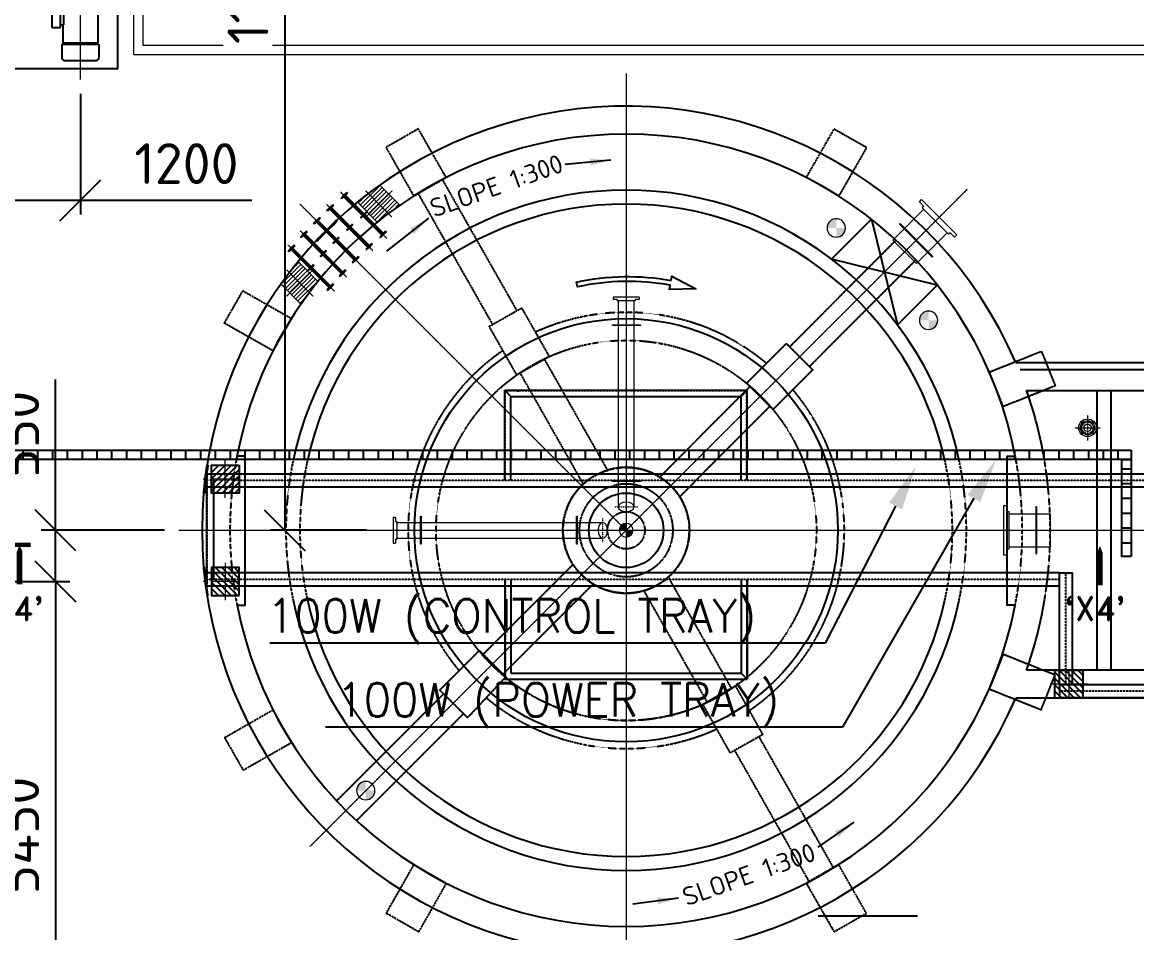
# Model space of a CAD drawing. Header units: inches. Extents: x 8618018 to 8935006, y 2431589 to 2567223.
# Drawn here: x 8653508 to 8665463, y 2473023 to 2482790 of the extents above; entities that cross this region are included whole.
import ezdxf
from ezdxf import colors
from ezdxf.entities.mleader import LeaderData, LeaderLine
from ezdxf.enums import TextEntityAlignment as Align
from ezdxf.math import Vec2, Vec3

# ---------------------------------------------------------------- set-up
doc = ezdxf.new("R2010")
doc.units = ezdxf.units.IN
doc.header["$MEASUREMENT"] = 0
for name, pattern in [('CENTER', [2, 1.25, -0.25, 0.25, -0.25]), ('CHAIN', [0.3543, 0.2362, -0.0295, 0.0591, -0.0295]), ('HIDDEN', [0.375, 0.25, -0.125])]:
    doc.linetypes.add(name, pattern=pattern)
doc.layers.get('Defpoints').update_dxf_attribs({"color": 252})
for name, color, linetype in [('a Text far', 252, 'Continuous'), ('CCT', 4, 'Continuous'), ('Civil', 252, 'Continuous'), ('EQ', 252, 'Continuous'), ('Handrail', 252, 'FENCELINE1'), ('HIDDEN', 252, 'HIDDEN'), ('Insert Plate', 3, 'Continuous'), ('Railing', 252, 'Continuous'), ('SS', 252, 'Continuous'), ('TEXT', 252, 'Continuous')]:
    doc.layers.add(name, color=color, linetype=linetype)
for name, color, linetype, lineweight in [('CL', 252, 'CENTER', 5), ('DIM', 252, 'Continuous', 13), ('IP', 252, 'Continuous', 0), ('PCT', 2, 'Continuous', 15), ('PUDDLE', 252, 'Continuous', 5), ('TRENCH', 252, 'Continuous', 13)]:
    doc.layers.add(name, color=color, linetype=linetype, lineweight=lineweight)
doc.styles.add('ISOCPEUR', font='isocpeur.ttf')
doc.styles.add('r-30', font='romans.shx')
doc.styles.get("Standard").update_dxf_attribs({"font": 'arial.ttf'})
doc.styles.add('TIT', font='romand.shx')
doc.linetypes.add('FENCELINE1', pattern='A,6.35,-2.54,[133,ltypeshp.shx,S=2.54,R=0,X=-2.54,Y=0],-2.54,25.4', length=36.83)
doc.dimstyles.new('DIM', dxfattribs={"dimscale": 175, "dimtxt": 2.5, "dimasz": 2.5, "dimexe": 0.875, "dimexo": 0.875, "dimgap": 1, "dimtad": 1, "dimdec": 0, "dimzin": 9, "dimdsep": 46, "dimtxsty": 'ISOCPEUR', "dimblk": 'OBLIQUE', "dimcen": 0.09, "dimclrd": 256, "dimclre": 256, "dimclrt": 252, "dimadec": 0, "dimazin": 0, "dimtfac": 1, "dimtdec": 0, "dimtmove": 0, "dimatfit": 3, "dimfxl": 1, "dimtfill": 1, "dimtolj": 1, "dimtzin": 0, "dimarcsym": 0})
doc.dimstyles.new('DIM_90', dxfattribs={"dimscale": 90, "dimtxt": 2.5, "dimasz": 2.5, "dimexe": 0.875, "dimexo": 0.875, "dimgap": 1, "dimtad": 1, "dimdec": 0, "dimzin": 9, "dimdsep": 46, "dimtxsty": 'ISOCPEUR', "dimcen": 0.09, "dimclrd": 256, "dimclre": 256, "dimclrt": 4, "dimadec": 0, "dimazin": 0, "dimtfac": 1, "dimtdec": 0, "dimtmove": 0, "dimatfit": 3, "dimfxl": 1, "dimtfill": 1, "dimtolj": 1, "dimtzin": 0, "dimarcsym": 0})
pattern_1 = [(270, (8202667.7, 1987760.25), (158.75, -1e-13), [])]
pattern_2 = [(180, (8174965.53, 2927897.87), (-1e-13, -158.75), [])]
pattern_3 = [(45, (-9287387.423, -2598058.364), (-11.225320151, 11.225320151), [])]

# ---------------------------------------------------------------- blocks, each defined once
blk = doc.blocks.new('A$C1D417EB0')
h = blk.add_hatch(color=256)
h.paths.add_polyline_path([(-187.5, 0, 0.4142136), (0, -187.5), (0, 0)])
h.paths.add_polyline_path([(0, 187.5), (0, 0), (187.5, 0, 0.4142136)])
blk.add_circle((0, 0), 187.5)
blk = doc.blocks.new('14SO')
for p, q in [((-7.875, 1.38), (-10.5, 1.38)), ((-10.5, 1.38), (-10.5, 0)), ((-10.5, 0), (10.5, 0)), ((-7.875, 1.38), (-7.875, 2.25)), ((-7.875, 2.25), (7.875, 2.25)), ((7.875, 1.38), (7.875, 2.25)), ((10.5, 1.38), (7.875, 1.38)), ((10.5, 0), (10.5, 1.38))]:
    blk.add_line(p, q)
blk = doc.blocks.new('6so')
for p, q in [((-1, 5.5), (-1, 3.78)), ((0, 5.5), (-1, 5.5)), ((0, 5.5), (0, -5.5)), ((-1, 3.78), (-1.56, 3.78)), ((-1.56, 3.78), (-1.56, -3.78)), ((-1, -3.78), (-1.56, -3.78)), ((-1, -3.78), (-1, -5.5)), ((0, -5.5), (-1, -5.5))]:
    blk.add_line(p, q)
blk = doc.blocks.new('ip-02')
at = {"layer": 'Insert Plate'}
h = blk.add_hatch(dxfattribs=at)
h.set_pattern_fill('ANSI31', color=252, scale=15, style=0)
h.set_pattern_definition([(45, (269194.2, 35357.727), (-33.6759605, 33.6759605), [])])
h.paths.add_polyline_path([(150, 150), (-150, 150), (-150, -150), (150, -150)])
at = {"layer": 'CL', "color": 252, "ltscale": 15}
for p, q in [((0, -150), (0, 150)), ((200, 0), (-200, 0))]:
    blk.add_line(p, q, dxfattribs=at)
at = {"layer": 'Insert Plate', "color": 252}
blk.add_lwpolyline([(-150, -150), (150, -150), (150, 150), (-150, 150)], close=True, dxfattribs=at)
blk = doc.blocks.new('3SOrf_PLAN')
at = {"color": 6, "linetype": 'CENTER', "ltscale": 0.5}
for p, q in [((-2.47, 2.47), (-1.77, 1.77)), ((2.47, 2.47), (1.77, 1.77)), ((-2.47, -2.47), (-1.77, -1.77)), ((2.47, -2.47), (1.77, -1.77))]:
    blk.add_line(p, q, dxfattribs=at)
for centre, radius in [((0, 0), 3.75), ((0, 0), 2.5), ((-2.12, 2.12), 0.375), ((2.12, 2.12), 0.375), ((-2.12, -2.12), 0.375), ((2.12, -2.12), 0.375)]:
    blk.add_circle(centre, radius)
at = {"color": 6, "linetype": 'CENTER'}
blk.add_circle((0, 0), 3, dxfattribs=at)
blk = doc.blocks.new('HALFSORF')
for p, q in [((-0.63, -0.6), (-0.63, 0.6)), ((-0.63, 0.6), (-0.44, 0.6)), ((-0.44, -1.75), (-0.44, 1.75)), ((-0.44, 1.75), (-0.06, 1.75)), ((-0.06, -1.75), (-0.06, 1.75)), ((0, 0.69), (-0.06, 0.69)), ((0, -0.69), (0, 0.69)), ((-0.63, -0.6), (-0.44, -0.6)), ((-0.44, -1.75), (-0.06, -1.75)), ((0, -0.69), (-0.06, -0.69))]:
    blk.add_line(p, q)
blk = doc.blocks.new('A$C9e34a9d1')
at = {"layer": 'Civil', "linetype": 'HIDDEN', "ltscale": 1.6}
for p, q in [((-1971, 3760), (-1173, 2356)), ((-2231, 3611), (-1434, 2208)), ((1751, 1966), (2893, 3110)), ((1964, 1754), (3105, 2898)), ((-877, 1834), (-198, 640)), ((-1138, 1686), (-458, 490)), ((356, 567), (1327, 1541)), ((570, 356), (1540, 1329)), ((-570, -368), (-1535, -1333)), ((-357, -579), (-1323, -1545)), ((453, -506), (1127, -1693)), ((192, -653), (866, -1840)), ((-1960, -1757), (-3106, -2904)), ((-1747, -1969), (-2894, -3116)), ((1424, -2215), (2223, -3622)), ((1163, -2362), (1963, -3771))]:
    blk.add_line(p, q, dxfattribs=at)
for points in [[(-2576, 4108), (-2279, 3587), (-1931, 3785), (-2229, 4307)], [(2580, 4108), (2282, 3587), (1934, 3785), (2232, 4306)], [(-4112, 2569), (-3590, 2272), (-3788, 1925), (-4310, 2222)], [(-1121, 2385), (-825, 1863), (-1173, 1666), (-1469, 2188)], [(2000, 1721), (1576, 1296), (1293, 1579), (1717, 2004)], [(4603, 1549), (4046, 1327), (3897, 1698), (4455, 1921)], [(-2000, -1714), (-1575, -1289), (-1292, -1572), (-1701, -2011)], [(4601, -1553), (4044, -1331), (3895, -1702), (4453, -1925)], [(1117, -2388), (822, -1865), (1171, -1669), (1465, -2192)], [(-4109, -2573), (-3588, -2276), (-3786, -1928), (-4307, -2226)], [(-2573, -4109), (-2276, -3588), (-1929, -3786), (-2226, -4308)], [(2577, -4109), (2280, -3587), (1932, -3786), (2230, -4307)]]:
    blk.add_lwpolyline(points, close=True, dxfattribs=at)
for centre, radius in [((1, -2), 2040), ((0, 0), 675)]:
    blk.add_circle(centre, radius, dxfattribs=at)
for radius, start, end in [(2340, 50.0304, 114.6237), (2340, 124.4298, 219.9805), (2340, 304.3204, 40.2243), (2038, 230.5395, 293.7036), (2340, 230.0533, 294.5142)]:
    blk.add_arc((1, -2), radius, start, end, dxfattribs=at)
blk = doc.blocks.new('A$C05d61ba1')
at = {"layer": 'Insert Plate'}
h = blk.add_hatch(dxfattribs=at)
h.set_pattern_fill('ANSI31', color=256, scale=5)
h.set_pattern_definition(pattern_3)
edge = h.paths.add_edge_path()
edge.add_line((-4496, 700), (-4486, 698))
edge.add_arc((0, 0), 4540, 171.1501, 174.9565)
edge.add_line((-4522, 399), (-4532, 400))
edge.add_arc((0, 0), 4550, 171.1501, 174.9565, ccw=False)
h = blk.add_hatch(dxfattribs=at)
h.set_pattern_fill('ANSI31', color=256, scale=5)
h.set_pattern_definition(pattern_3)
edge = h.paths.add_edge_path()
edge.add_line((-4496, -700), (-4486, -698))
edge.add_arc((0, 0), 4540, 185.0435, 188.8499, ccw=False)
edge.add_line((-4522, -399), (-4532, -400))
edge.add_arc((0, 0), 4550, 185.0435, 188.8499)
at = {"layer": 'CL', "ltscale": 15}
for p, q in [((-4488, 550), (-4537, 550)), ((-4488, -550), (-4537, -550))]:
    blk.add_line(p, q, dxfattribs=at)
at = {"layer": 'Insert Plate'}
for points in [[(-4496, 700), (-4486, 698, 0.01661), (-4522, 399), (-4532, 400, -0.01661)], [(-4496, -700), (-4486, -698, -0.01661), (-4522, -399), (-4532, -400, 0.01661)]]:
    blk.add_lwpolyline(points, format="xyb", close=True, dxfattribs=at)
blk = doc.blocks.new('A$Cbc37a41d')
at = {"layer": 'IP', "ltscale": 15}
h = blk.add_hatch(dxfattribs=at)
h.set_pattern_fill('ANSI31', color=256, scale=10, angle=45)
h.set_pattern_definition([(90, (0, 0), (-31.75, 0), [])])
edge = h.paths.add_edge_path()
edge.add_arc((-4350, 600), 4250, 349.8358, 353.922, ccw=False)
edge.add_line((-167, -150), (138, -150))
edge.add_arc((-4350, 600), 4550, 350.5123, 354.3241)
edge.add_line((178, 150), (-124, 150))
at = {"layer": 'CL', "ltscale": 0.2}
for p, q in [((0, -200), (0, 200)), ((-200, 0), (200, 0))]:
    blk.add_line(p, q, dxfattribs=at)
at = {"layer": 'IP', "ltscale": 15}
blk.add_lwpolyline([(-124, 150, -0.017831), (-167, -150), (138, -150, 0.016633), (178, 150)], format="xyb", close=True, dxfattribs=at)
blk = doc.blocks.new('A$Ce701e922')
for p, q in [((-1302, 1502), (1298, 1502)), ((-1302, 536), (-1302, 1502)), ((-1302, 1502), (-1237, 1437)), ((-1237, 1437), (1233, 1437)), ((-1237, 536), (-1237, 1437)), ((1233, 1437), (1298, 1502)), ((1233, 536), (1233, 1437)), ((1298, 536), (1298, 1502)), ((-4426, 532), (-4426, -528)), ((-1302, -531), (-1302, -1598)), ((-1237, -531), (-1237, -1533)), ((1233, -531), (1233, -1533)), ((1298, -531), (1298, -1598)), ((-1237, -1533), (1233, -1533)), ((1233, -1533), (1298, -1598)), ((-1302, -1598), (1298, -1598))]:
    blk.add_line(p, q)
at = {"linetype": 'HIDDEN', "lineweight": 9, "ltscale": 0.5}
for p, q in [((-1296, 1496), (1292, 1496)), ((-1296, 536), (-1296, 1496)), ((1292, 536), (1292, 1496)), ((-4496, 599), (-4496, -594)), ((6649, 536), (-4501, 536)), ((6649, 529), (-4186, 529)), ((4715, -1658), (4715, -458)), ((4722, -1658), (4722, -458)), ((4649, -524), (-4501, -524)), ((4649, -531), (-4501, -531)), ((-1296, -531), (-1296, -1592)), ((-1296, -1592), (1292, -1592)), ((7709, -1724), (4649, -1724)), ((7709, -1731), (4649, -1731))]:
    blk.add_line(p, q, dxfattribs=at)
at = {"linetype": 'ByBlock', "ltscale": 2}
for p, q in [((-1174, 1492), (-1120, 1507)), ((6649, 602), (-4502, 602)), ((-4501, 602), (-4501, -598)), ((-4501, 602), (-4501, -598)), ((6649, 462), (-4501, 462)), ((4649, -458), (-4501, -458)), ((4649, -1658), (4649, -458)), ((4649, -458), (4789, -458)), ((4789, -1658), (4789, -458)), ((4649, -598), (-4502, -598)), ((7709, -1658), (4649, -1658)), ((4649, -1658), (4649, -1798)), ((7709, -1798), (4649, -1798))]:
    blk.add_line(p, q, dxfattribs=at)
at = {"linetype": 'HIDDEN', "lineweight": 9, "ltscale": 6}
blk.add_line((1292, -531), (1292, -1592), dxfattribs=at)
blk = doc.blocks.new('2')
for p, q in [((983253.5, 2753841.4), (983293.5, 2753841.4)), ((983253.5, 2753841.4), (983253.5, 2753801.4)), ((983493.5, 2753887.4), (983293.5, 2753887.4)), ((983293.5, 2753870.4), (983293.5, 2753887.4)), ((983493.5, 2753870.4), (983293.5, 2753870.4)), ((983293.5, 2753861.4), (983293.5, 2752708.9)), ((983293.5, 2753861.4), (983301, 2753861.4)), ((983301, 2753861.4), (983323.5, 2753861.4)), ((983301, 2753781.4), (983301, 2753861.4)), ((983313.5, 2753812.9), (983313.5, 2753843.9)), ((983349.1, 2753843.9), (983313.5, 2753843.9)), ((983324.5, 2753890.4), (983322.8, 2753887.4)), ((983323.5, 2753861.4), (983338.5, 2753861.4)), ((983323.5, 2753843.9), (983323.5, 2753861.4)), ((983324.3, 2753818.9), (983324.3, 2753824.9)), ((983462.5, 2753890.4), (983324.5, 2753890.4)), ((983349.1, 2753825.4), (983334.2, 2753812.9)), ((983337.8, 2753824.9), (983337.8, 2753818.9)), ((983338.5, 2753861.4), (983338.5, 2753843.9)), ((983338.5, 2753861.4), (983344.7, 2753861.4)), ((983349.1, 2753850.4), (983343.1, 2753865.4)), ((983438, 2753850.4), (983349.1, 2753850.4)), ((983349.1, 2753841.7), (983349.1, 2753850.4)), ((983438, 2753841.7), (983349.1, 2753841.7)), ((983351.3, 2753840.4), (983349.1, 2753841.7)), ((983438, 2753840.4), (983349.1, 2753840.4)), ((983349.1, 2753840.4), (983349.1, 2753825.4)), ((983438, 2753825.4), (983349.1, 2753825.4)), ((983435.8, 2753840.4), (983438, 2753841.7)), ((983438, 2753850.4), (983444, 2753865.4)), ((983438, 2753841.7), (983438, 2753850.4)), ((983473.5, 2753843.9), (983438, 2753843.9)), ((983438, 2753840.4), (983438, 2753825.4)), ((983438, 2753825.4), (983452.9, 2753812.9)), ((983442.4, 2753861.4), (983448.5, 2753861.4)), ((983448.5, 2753861.4), (983463.5, 2753861.4)), ((983448.5, 2753843.9), (983448.5, 2753861.4)), ((983449.3, 2753818.9), (983449.3, 2753824.9)), ((983462.5, 2753890.4), (983464.3, 2753887.4)), ((983462.8, 2753824.9), (983462.8, 2753818.9)), ((983463.5, 2753861.4), (983463.5, 2753843.9)), ((983463.5, 2753861.4), (983486, 2753861.4)), ((983473.5, 2753812.9), (983473.5, 2753843.9)), ((983486, 2753861.4), (983493.5, 2753861.4)), ((983486, 2753861.4), (983486, 2753781.4)), ((983493.5, 2753870.4), (983493.5, 2753887.4)), ((983493.5, 2753861.4), (983493.5, 2752708.9)), ((983533.5, 2753841.4), (983493.5, 2753841.4)), ((983533.5, 2753801.4), (983533.5, 2753841.4)), ((983253.5, 2753801.4), (983293.5, 2753801.4)), ((983321, 2753781.4), (983301, 2753781.4)), ((983311, 2753812.9), (983311, 2753789.9)), ((983311, 2753812.9), (983326, 2753812.9)), ((983326, 2753789.9), (983311, 2753789.9)), ((983313.5, 2753789.9), (983313.5, 2753783.9)), ((983321, 2753783.9), (983313.5, 2753783.9)), ((983321, 2753780.4), (983321, 2753789.9)), ((983321, 2753780.4), (983322.1, 2753780.4)), ((983322.1, 2753789.9), (983322.1, 2753198.4)), ((983461, 2753812.9), (983326, 2753812.9)), ((983461, 2753789.9), (983326, 2753789.9)), ((983334.1, 2753789.9), (983334.1, 2753198.4)), ((983334.1, 2753780.4), (983452.9, 2753780.4)), ((983452.9, 2753789.9), (983452.9, 2753198.4)), ((983461, 2753812.9), (983476, 2753812.9)), ((983476, 2753789.9), (983461, 2753789.9)), ((983464.9, 2753789.9), (983464.9, 2753198.4)), ((983464.9, 2753780.4), (983466, 2753780.4)), ((983466, 2753780.4), (983466, 2753789.9)), ((983473.5, 2753783.9), (983466, 2753783.9)), ((983486, 2753781.4), (983466, 2753781.4)), ((983473.5, 2753783.9), (983473.5, 2753789.9)), ((983476, 2753789.9), (983476, 2753812.9)), ((983533.5, 2753801.4), (983493.5, 2753801.4)), ((983311, 2753198.4), (983326, 2753198.4)), ((983311, 2753198.4), (983311, 2753179.4)), ((983322.1, 2753208.4), (983321, 2753208.4)), ((983321, 2753208.4), (983321, 2753198.4)), ((983461, 2753198.4), (983326, 2753198.4)), ((983452.9, 2753208.4), (983334.1, 2753208.4)), ((983461, 2753198.4), (983476, 2753198.4)), ((983466, 2753208.4), (983464.9, 2753208.4)), ((983466, 2753208.4), (983466, 2753198.4)), ((983476, 2753179.4), (983476, 2753198.4)), ((983253.5, 2753131.4), (983293.5, 2753131.4)), ((983253.5, 2753131.4), (983253.5, 2753091.4)), ((983326, 2753179.4), (983311, 2753179.4)), ((983316, 2753179.4), (983316, 2752879.6)), ((983326, 2753179.4), (983461, 2753179.4)), ((983476, 2753179.4), (983461, 2753179.4)), ((983471, 2753179.4), (983471, 2752879.6)), ((983533.5, 2753131.4), (983493.5, 2753131.4)), ((983533.5, 2753091.4), (983533.5, 2753131.4)), ((983253.5, 2753091.4), (983293.5, 2753091.4)), ((983533.5, 2753091.4), (983493.5, 2753091.4)), ((983316, 2752855.3), (983316, 2752838.8)), ((983316, 2752794.1), (983316, 2752777.6)), ((983471, 2752855.3), (983471, 2752838.8)), ((983471, 2752794.1), (983471, 2752777.6)), ((983501, 2752708.9), (983286, 2752708.9)), ((983286, 2752693.9), (983286, 2752708.9)), ((983313.5, 2752734.4), (983336.3, 2752734.4)), ((983313.5, 2752711.4), (983313.5, 2752734.4)), ((983313.5, 2752711.4), (983473.5, 2752711.4)), ((983313.5, 2752710.9), (983313.5, 2752711.4)), ((983313.5, 2752711.4), (983473.5, 2752711.4)), ((983316, 2752753.3), (983316, 2752734.4)), ((983359, 2752734.4), (983366.9, 2752734.4)), ((983420.2, 2752734.4), (983428.1, 2752734.4)), ((983450.8, 2752734.4), (983473.5, 2752734.4)), ((983471, 2752753.3), (983471, 2752734.4)), ((983473.5, 2752711.4), (983473.5, 2752734.4)), ((983473.5, 2752710.9), (983473.5, 2752711.4)), ((983501, 2752708.9), (983501, 2752693.9)), ((983286, 2752693.9), (983286, 2752578.4)), ((983501, 2752693.9), (983501, 2752578.4)), ((983268.5, 2752576.4), (983518.5, 2752576.4)), ((983268.5, 2752576.4), (983268.5, 2752563.4)), ((983271.5, 2752560.4), (983515.5, 2752560.4)), ((983286, 2752578.4), (983501, 2752578.4)), ((983293.5, 2752578.4), (983293.5, 2752576.4)), ((983293.5, 2752560.4), (983293.5, 2752484.4)), ((983296, 2752576.4), (983296, 2752578.4)), ((983327.5, 2752555.4), (983318.8, 2752506.1)), ((983327.5, 2752555.4), (983459.5, 2752555.4)), ((983459.5, 2752555.4), (983468.2, 2752506.1)), ((983491, 2752578.4), (983491, 2752576.4)), ((983493.5, 2752578.4), (983493.5, 2752576.4)), ((983493.5, 2752560.4), (983493.5, 2752484.4)), ((983518.5, 2752576.4), (983518.5, 2752563.4)), ((983293.5, 2752433.4), (983293.5, 2752484.4)), ((983308.5, 2752499.4), (983478.5, 2752499.4)), ((983403, 2752506.1), (983402.7, 2752513.4)), ((983403, 2752506.1), (983403, 2752513.4)), ((983403, 2752506.1), (983403, 2752506.1)), ((983403, 2752506.1), (983422.4, 2752506.1)), ((983412.9, 2752523.4), (983412.1, 2752523.4)), ((983422.4, 2752513.4), (983422.4, 2752506.1)), ((983493.5, 2752433.4), (983493.5, 2752484.4)), ((983253.5, 2752421.4), (983293.5, 2752421.4)), ((983253.5, 2752421.4), (983253.5, 2752381.4)), ((983293.5, 2752406.4), (983281, 2752347.4)), ((983493.5, 2752433.4), (983293.5, 2752433.4)), ((983293.5, 2752433.4), (983293.5, 2752406.4)), ((983293.5, 2752406.4), (983493.5, 2752406.4)), ((983294.5, 2752433.4), (983294.5, 2752418.4)), ((983316.8, 2752418.4), (983294.5, 2752418.4)), ((983313.5, 2752418.4), (983313.5, 2752406.4)), ((983316.8, 2752418.4), (983316.8, 2752406.4)), ((983456.1, 2752418.4), (983331, 2752418.4)), ((983331, 2752418.4), (983331, 2752406.4)), ((983344.5, 2752418.4), (983344.5, 2752406.4)), ((983442.6, 2752418.4), (983442.6, 2752406.4)), ((983456.1, 2752418.4), (983456.1, 2752406.4)), ((983492.5, 2752418.4), (983470.3, 2752418.4)), ((983470.3, 2752418.4), (983470.3, 2752406.4)), ((983473.5, 2752418.4), (983473.5, 2752406.4)), ((983492.5, 2752433.4), (983492.5, 2752418.4)), ((983493.5, 2752433.4), (983493.5, 2752406.4)), ((983533.5, 2752421.4), (983493.5, 2752421.4)), ((983493.5, 2752406.4), (983506, 2752347.4)), ((983533.5, 2752381.4), (983533.5, 2752421.4)), ((983189.5, 2752353.4), (983189.5, 2752231.4)), ((983250.3, 2752353.4), (983189.5, 2752353.4)), ((983250.3, 2752231.4), (983250.3, 2752353.4)), ((983276.1, 2752335.1), (983250.3, 2752335.1)), ((983253.5, 2752381.4), (983288.2, 2752381.4)), ((983276.5, 2752347.4), (983268.5, 2752339.5)), ((983268.5, 2752339.5), (983518.5, 2752339.5)), ((983268.5, 2752339.5), (983268.5, 2752335.1)), ((983276.1, 2752249.7), (983276.1, 2752335.1)), ((983276.5, 2752347.4), (983510.6, 2752347.4)), ((983533.5, 2752381.4), (983498.8, 2752381.4)), ((983510.6, 2752347.4), (983518.5, 2752339.5)), ((983518.5, 2752339.5), (983518.5, 2752120.4)), ((983189.5, 2752231.4), (983250.3, 2752231.4)), ((983250.3, 2752249.7), (983276.1, 2752249.7)), ((983268.5, 2752249.7), (983268.5, 2752120.4)), ((983260.5, 2752112.4), (983526.5, 2752112.4)), ((983260.5, 2752112.4), (983260.5, 2752015.4)), ((983268.5, 2752120.4), (983518.5, 2752120.4)), ((983276.5, 2752112.4), (983268.5, 2752120.4)), ((983510.6, 2752112.4), (983518.5, 2752120.4)), ((983526.5, 2752112.4), (983526.5, 2752015.4)), ((983280.5, 2751995.4), (983506.5, 2751995.4))]:
    blk.add_line(p, q)
at = {"linetype": 'CHAIN', "ltscale": 7.111628}
for p, q in [((983268.5, 2753789.4), (983268.5, 2753853.4)), ((983518.5, 2753789.4), (983518.5, 2753853.4)), ((983300.5, 2753821.4), (983236.5, 2753821.4)), ((983550.5, 2753821.4), (983486.5, 2753821.4)), ((983300.5, 2753111.4), (983236.5, 2753111.4)), ((983268.5, 2753079.4), (983268.5, 2753143.4)), ((983550.5, 2753111.4), (983486.5, 2753111.4)), ((983518.5, 2753079.4), (983518.5, 2753143.4)), ((983300.5, 2752401.4), (983236.5, 2752401.4)), ((983268.5, 2752369.4), (983268.5, 2752433.4)), ((983550.5, 2752401.4), (983486.5, 2752401.4)), ((983518.5, 2752369.4), (983518.5, 2752433.4))]:
    blk.add_line(p, q, dxfattribs=at)
at = {"linetype": 'CHAIN', "ltscale": 7.55611}
for p, q in [((983375.9, 2752858.9), (983349.9, 2752921.8)), ((983437.2, 2752921.8), (983411.1, 2752858.9)), ((983351, 2752834.1), (983288.2, 2752860.1)), ((983351, 2752798.8), (983288.2, 2752772.8)), ((983436, 2752834.1), (983498.9, 2752860.1)), ((983436, 2752798.8), (983498.9, 2752772.8)), ((983375.9, 2752773.9), (983349.9, 2752711.1)), ((983411.1, 2752773.9), (983437.2, 2752711.1))]:
    blk.add_line(p, q, dxfattribs=at)
at = {"linetype": 'CHAIN', "ltscale": 23.990969}
for p, q in [((983393.5, 2752691.4), (983393.5, 2752941.4)), ((983518.5, 2752816.4), (983268.5, 2752816.4))]:
    blk.add_line(p, q, dxfattribs=at)
at = {"flags": 128}
for points in [[(983402.7, 2752513.4), (983402.7, 2752514.1), (983402.7, 2752514.7), (983402.8, 2752515.3), (983402.9, 2752516), (983403.1, 2752516.6), (983403.3, 2752517.2), (983403.5, 2752517.8), (983403.8, 2752518.4), (983404.1, 2752519), (983404.5, 2752519.5), (983404.9, 2752520), (983405.3, 2752520.5), (983405.7, 2752520.9), (983406.2, 2752521.3), (983406.7, 2752521.7), (983407.2, 2752522.1), (983407.8, 2752522.4), (983408.4, 2752522.7), (983409, 2752522.9), (983409.6, 2752523.1), (983410.2, 2752523.3), (983410.8, 2752523.4), (983411.5, 2752523.4), (983412.1, 2752523.4)], [(983403, 2752513.4), (983403.1, 2752514.1), (983403.1, 2752514.7), (983403.2, 2752515.4), (983403.4, 2752516), (983403.6, 2752516.7), (983403.8, 2752517.3), (983404.1, 2752517.9), (983404.4, 2752518.5), (983404.7, 2752519), (983405.1, 2752519.6), (983405.5, 2752520.1), (983406, 2752520.5), (983406.4, 2752521), (983406.9, 2752521.4), (983407.4, 2752521.7), (983408, 2752522.1), (983408.6, 2752522.4), (983409.1, 2752522.7), (983409.8, 2752522.9), (983410.4, 2752523.1), (983411, 2752523.3), (983411.6, 2752523.4), (983412.3, 2752523.4), (983412.9, 2752523.4)], [(983412.9, 2752523.4), (983413.5, 2752523.4), (983414.1, 2752523.4), (983414.7, 2752523.3), (983415.3, 2752523.1), (983416, 2752522.9), (983416.5, 2752522.7), (983417.1, 2752522.4), (983417.7, 2752522.1), (983418.2, 2752521.7), (983418.7, 2752521.4), (983419.2, 2752521), (983419.6, 2752520.5), (983420, 2752520.1), (983420.4, 2752519.6), (983420.8, 2752519), (983421.1, 2752518.5), (983421.4, 2752517.9), (983421.6, 2752517.3), (983421.9, 2752516.7), (983422, 2752516), (983422.2, 2752515.4), (983422.3, 2752514.7), (983422.3, 2752514.1), (983422.4, 2752513.4)]]:
    blk.add_lwpolyline(points, dxfattribs=at)
for centre, radius in [((983268.5, 2753821.4), 7), ((983518.5, 2753821.4), 7), ((983268.5, 2753111.4), 7), ((983518.5, 2753111.4), 7), ((983393.5, 2752816.4), 100), ((983393.5, 2752816.4), 70.7), ((983393.5, 2752816.4), 69), ((983362.9, 2752890.4), 9), ((983424.2, 2752890.4), 9), ((983319.6, 2752847.1), 9), ((983319.6, 2752785.8), 9), ((983393.5, 2752816.4), 41.2), ((983467.4, 2752847.1), 9), ((983467.4, 2752785.8), 9), ((983362.9, 2752742.5), 9), ((983424.2, 2752742.5), 9), ((983268.5, 2752401.4), 7), ((983518.5, 2752401.4), 7)]:
    blk.add_circle(centre, radius)
at = {"linetype": 'CHAIN', "ltscale": 23.990969}
blk.add_circle((983393.5, 2752816.4), 80, dxfattribs=at)
for centre, radius, start, end in [((983331, 2753824.9), 6.75, 360, 180), ((983331, 2753821.4), 7, 15.35889, 164.64111), ((983335.6, 2753862.4), 8, 21.92479, 90), ((983451.4, 2753862.4), 8, 90, 158.07521), ((983456, 2753824.9), 6.75, 360, 180), ((983456, 2753821.4), 7, 15.35889, 164.64111), ((983331, 2753821.4), 7, 195.35889, 344.64111), ((983331, 2753818.9), 6.75, 180, 242.73396), ((983331, 2753821.4), 7.5, 206.85067, 333.14933), ((983331, 2753818.9), 6.75, 297.26604, 298.86927), ((983331, 2753818.9), 6.75, 321.13073, 360), ((983456, 2753821.4), 7, 195.35889, 344.64111), ((983456, 2753818.9), 6.75, 180, 218.86927), ((983456, 2753821.4), 7.5, 206.85067, 333.14933), ((983456, 2753818.9), 6.75, 241.13073, 242.73396), ((983456, 2753818.9), 6.75, 297.26604, 360), ((983311.5, 2752710.9), 2, 270, 360), ((983475.5, 2752710.9), 2, 180, 270), ((983271.5, 2752563.4), 3, 180, 270), ((983296.5, 2752576.4), 2, 360, 90), ((983322.5, 2752555.4), 5, 360, 90), ((983464.5, 2752555.4), 5, 90, 180), ((983490.5, 2752576.4), 2, 90, 180), ((983515.5, 2752563.4), 3, 270, 360), ((983308.5, 2752484.4), 15, 90, 180), ((983310.9, 2752507.4), 8, 270, 350), ((983476.1, 2752507.4), 8, 190, 270), ((983478.5, 2752484.4), 15, 360, 90), ((983280.5, 2752015.4), 20, 180, 270), ((983506.5, 2752015.4), 20, 270, 360)]:
    blk.add_arc(centre, radius, start, end)
at = {"layer": 'CL', "linetype": 'CHAIN', "ltscale": 1.5}
blk.add_line((983393.5, 2751859.9), (983393.5, 2753982.9), dxfattribs=at)
blk = doc.blocks.new('A$C39A61CD5')
at = {"layer": 'EQ', "rotation": 180}
blk.add_blockref('2', (983550.5, 2753982.9), dxfattribs=at)
blk = doc.blocks.new('_Oblique')
at = {"color": 0, "linetype": 'ByBlock', "lineweight": -2}
blk.add_line((-0.5, -0.5), (0.5, 0.5), dxfattribs=at)
blk = doc.blocks.new('*D313')
at = {"layer": 'Defpoints', "color": 0, "transparency": 16777216}
for p in [(24050, 5450), (31905, 1200), (24050, -1022)]:
    blk.add_point(p, dxfattribs=at)
at = {"layer": 'DIM', "lineweight": -2, "transparency": 16777216}
for p, q in [((24050, 5297), (24050, -1175)), ((31905, 1047), (31905, -1175)), ((31905, -1022), (24050, -1022))]:
    blk.add_line(p, q, dxfattribs=at)
at = {"layer": 'DIM', "lineweight": -2, "transparency": 16777216, "xscale": 437.5, "yscale": 437.5, "zscale": 437.5, "rotation": 180}
blk.add_blockref('_Oblique', (24050, -1022), dxfattribs=at)
at = {"layer": 'DIM', "lineweight": -2, "transparency": 16777216, "xscale": 437.5, "yscale": 437.5, "zscale": 437.5}
blk.add_blockref('_Oblique', (31905, -1022), dxfattribs=at)
at = {"layer": 'DIM', "color": 252, "transparency": 16777216, "insert": (27978, -628), "char_height": 437.5, "attachment_point": 5, "style": 'ISOCPEUR', "bg_fill": 3, "box_fill_scale": 1.1, "bg_fill_color": 256, "bg_fill_true_color": 13158600, "bg_fill_transparency": 0}
blk.add_mtext('\\A1;7855', dxfattribs=at)
blk = doc.blocks.new('*D316')
at = {"layer": 'Defpoints', "color": 0, "transparency": 16777216}
for p in [(24050, 5450), (25387, 0), (25783, 0)]:
    blk.add_point(p, dxfattribs=at)
at = {"layer": 'DIM', "lineweight": -2, "transparency": 16777216}
for p, q in [((24203, 5450), (25936, 5450)), ((25783, 5450), (25783, 0)), ((25540, 0), (25936, 0))]:
    blk.add_line(p, q, dxfattribs=at)
at = {"layer": 'DIM', "lineweight": -2, "transparency": 16777216, "xscale": 437.5, "yscale": 437.5, "zscale": 437.5}
for p, rotation in [((25783, 5450), 90), ((25783, 0), 270)]:
    blk.add_blockref('_Oblique', p, dxfattribs=dict(at, rotation=rotation))
at = {"layer": 'DIM', "color": 252, "transparency": 16777216, "insert": (25389, 2725), "char_height": 437.5, "attachment_point": 5, "rotation": 90, "style": 'ISOCPEUR', "bg_fill": 3, "box_fill_scale": 1.1, "bg_fill_color": 256, "bg_fill_true_color": 13158600, "bg_fill_transparency": 0}
blk.add_mtext('\\A1;5450', dxfattribs=at)
blk = doc.blocks.new('*D266')
at = {"layer": 'Defpoints', "color": 0, "transparency": 16777216}
for p in [(25783, 6000), (27105, 6000), (24050, 5450)]:
    blk.add_point(p, dxfattribs=at)
at = {"layer": 'DIM', "lineweight": -2, "transparency": 16777216}
for p, q in [((25783, 6000), (25783, 7619)), ((26952, 6000), (25630, 6000)), ((25783, 5450), (25783, 6000)), ((24203, 5450), (25936, 5450))]:
    blk.add_line(p, q, dxfattribs=at)
at = {"layer": 'DIM', "lineweight": -2, "transparency": 16777216, "xscale": 437.5, "yscale": 437.5, "zscale": 437.5}
for p, rotation in [((25783, 6000), 90), ((25783, 5450), 270)]:
    blk.add_blockref('_Oblique', p, dxfattribs=dict(at, rotation=rotation))
at = {"layer": 'DIM', "color": 252, "transparency": 16777216, "insert": (25389, 7028), "char_height": 437.5, "attachment_point": 5, "rotation": 90, "style": 'ISOCPEUR', "bg_fill": 3, "box_fill_scale": 1.1, "bg_fill_color": 256, "bg_fill_true_color": 13158600, "bg_fill_transparency": 0}
blk.add_mtext('\\A1;550', dxfattribs=at)
blk = doc.blocks.new('*D267')
at = {"layer": 'Defpoints', "color": 0, "transparency": 16777216}
for p in [(28336, 17800), (28242, 6000), (29272, 6000)]:
    blk.add_point(p, dxfattribs=at)
at = {"layer": 'DIM', "lineweight": -2, "transparency": 16777216}
for p, q in [((28183, 17800), (28089, 17800)), ((28242, 17800), (28242, 6000)), ((29119, 6000), (28089, 6000))]:
    blk.add_line(p, q, dxfattribs=at)
at = {"layer": 'DIM', "lineweight": -2, "transparency": 16777216, "xscale": 437.5, "yscale": 437.5, "zscale": 437.5}
for p, rotation in [((28242, 17800), 90), ((28242, 6000), 270)]:
    blk.add_blockref('_Oblique', p, dxfattribs=dict(at, rotation=rotation))
at = {"layer": 'DIM', "color": 252, "transparency": 16777216, "insert": (27848, 11900), "char_height": 437.5, "attachment_point": 5, "rotation": 90, "style": 'ISOCPEUR', "bg_fill": 3, "box_fill_scale": 1.1, "bg_fill_color": 256, "bg_fill_true_color": 13158600, "bg_fill_transparency": 0}
blk.add_mtext('\\A1;11800', dxfattribs=at)
blk = doc.blocks.new('*D324')
at = {"layer": 'Defpoints', "color": 0, "transparency": 16777216}
for p in [(24850, 10837), (26050, 10837), (26050, 9540)]:
    blk.add_point(p, dxfattribs=at)
at = {"layer": 'DIM', "lineweight": -2, "transparency": 16777216}
for p, q in [((24850, 10684), (24850, 9387)), ((26050, 10684), (26050, 9387)), ((24850, 9540), (26050, 9540)), ((26050, 9540), (27888, 9540))]:
    blk.add_line(p, q, dxfattribs=at)
at = {"layer": 'DIM', "lineweight": -2, "transparency": 16777216, "xscale": 437.5, "yscale": 437.5, "zscale": 437.5, "rotation": 180}
blk.add_blockref('_Oblique', (24850, 9540), dxfattribs=at)
at = {"layer": 'DIM', "lineweight": -2, "transparency": 16777216, "xscale": 437.5, "yscale": 437.5, "zscale": 437.5}
blk.add_blockref('_Oblique', (26050, 9540), dxfattribs=at)
at = {"layer": 'DIM', "color": 252, "transparency": 16777216, "insert": (27188, 9934), "char_height": 437.5, "attachment_point": 5, "style": 'ISOCPEUR', "bg_fill": 3, "box_fill_scale": 1.1, "bg_fill_color": 256, "bg_fill_true_color": 13158600, "bg_fill_transparency": 0}
blk.add_mtext('\\A1;1200', dxfattribs=at)
blk = doc.blocks.new('GA CRM')
at = {"layer": 'Insert Plate'}
h = blk.add_hatch(dxfattribs=at)
h.set_pattern_fill('ANSI31', color=256, scale=5)
h.set_pattern_definition([(180, (29041.701, 8863.299), (-2e-11, -15.875), [])])
h.paths.add_polyline_path([(28802.6, 9314.6), (28795.5, 9321.7, 0.0076582), (28695.2, 9224.9), (28702.3, 9217.8, -0.0076751)])
h.paths.add_polyline_path([(28695.2, 9224.9, 0.0005852), (28687.7, 9217.3), (28694.7, 9210.3, -0.0005865), (28702.3, 9217.8)])
h.paths.add_polyline_path([(28687.2, 9202.7), (28680.1, 9209.8, 0.0076582), (28583.3, 9109.5), (28590.4, 9102.4, -0.0076751)])
at = {"color": 252, "ltscale": 0.5}
blk.add_lwpolyline([(32387.3, 8680.1), (32395.9, 8727.3), (32652, 8590.5), (32369.5, 8581.7), (32378.1, 8628.9, 0.0986987), (31382.9, 8611.5), (31371.9, 8662.3, -0.0986987), (32387.3, 8680.1)], format="xyb", dxfattribs=at)
at = {"layer": 'Civil'}
for p, q in [((34535.8, 9337.9), (34108.1, 8910.2)), ((34535.8, 9337.9), (34815.2, 8203.1)), ((35242.9, 8630.8), (34108.1, 8910.2)), ((35242.9, 8630.8), (34815.2, 8203.1)), ((36083.8, 7800), (39755, 7800)), ((36200.6, 7500), (39455, 7500)), ((36955, 7500), (36955, 4500)), ((37105, 7500), (37105, 4500)), ((39455, 4500), (36200.6, 4500)), ((39755, 4200), (36083.8, 4200))]:
    blk.add_line(p, q, dxfattribs=at)
blk.add_lwpolyline([(24450, 14049.5), (26450, 14049.5), (26450, 10949.5), (24450, 10949.5)], close=True, dxfattribs=at)
for points in [[(27731.9, 5195.3), (27818.5, 5195.3), (27818.5, 6795.3), (27730.1, 6795.3)], [(36078.1, 5195.3), (35991.5, 5195.3), (35991.5, 6795.3), (36079.9, 6795.3)]]:
    blk.add_lwpolyline(points, dxfattribs=at)
at = {"layer": 'Civil', "linetype": 'HIDDEN'}
for radius in [678.1, 500, 200]:
    blk.add_circle((31905, 6000), radius, dxfattribs=at)
at = {"layer": 'Civil'}
blk.add_circle((31905, 6000), 400, dxfattribs=at)
for radius, start, end in [(4550, 23.30367, 336.69633), (4250, 10.78555, 169.21445), (3650, 11.85757, 168.14243), (3500, 12.37363, 167.62637), (4550, 9.48766, 19.24877), (4250, 190.91409, 349.08591), (3650, 191.85757, 348.14243), (3500, 192.37363, 347.62637), (4550, 340.75123, 350.51234)]:
    blk.add_arc((31905, 6000), radius, start, end, dxfattribs=at)
at = {"layer": 'CL', "ltscale": 0.7}
for p, q in [((31905, 10900.5), (31905, 1200)), ((35564.8, 9659.8), (28510.9, 2605.9)), ((28404.8, 9500.2), (31905, 6000)), ((27105, 6000), (39951.6, 6000))]:
    blk.add_line(p, q, dxfattribs=at)
at = {"layer": 'CL', "ltscale": 0.2}
for p, q in [((28841, 9629.7), (29338.1, 9132.6)), ((28690.6, 9497.2), (29186.1, 9001.7)), ((28407.8, 9214.4), (28903.3, 8718.9)), ((28275.3, 9064), (28772.4, 8566.9))]:
    blk.add_line(p, q, dxfattribs=at)
at = {"layer": 'CL', "ltscale": 0.15}
for p, q in [((36854.7, 7235), (36854.7, 6965)), ((36719.7, 7100), (36989.7, 7100))]:
    blk.add_line(p, q, dxfattribs=at)
at = {"layer": 'CL', "ltscale": 0.1}
for p, q in [((31776.4, 6250.5), (32033.6, 6250.5)), ((31654.5, 5871.4), (31654.5, 6128.6))]:
    blk.add_line(p, q, dxfattribs=at)
at = {"layer": 'Handrail', "linetype": 'FENCELINE1', "ltscale": 0.02}
blk.add_lwpolyline([(36131.1, 7725), (40730, 7725), (40730, 2900)], dxfattribs=at)
at = {"layer": 'HIDDEN', "linetype": 'HIDDEN', "ltscale": 1.2}
for radius, start, end in [(4250, 169.21445, 190.91409), (3650, 168.14243, 191.85757), (3500, 167.62637, 192.37363), (3500, 347.62637, 12.37363), (3650, 348.14243, 11.85757), (4250, 349.08591, 10.78555), (4550, 350.51234, 9.48766)]:
    blk.add_arc((31905, 6000), radius, start, end, dxfattribs=at)
at = {"layer": 'Insert Plate'}
blk.add_lwpolyline([(28795.5, 9321.7), (28802.6, 9314.6, 0.0165243), (28590.4, 9102.4), (28583.3, 9109.5)], format="xyb", dxfattribs=at)
blk.add_arc((31905, 6000), 4550, 133.10662, 136.89338, dxfattribs=at)
at = {"layer": 'PUDDLE', "ltscale": 0.5}
for p, q in [((35097.6, 9444.1), (34766.8, 9113.2)), ((35018.2, 8861.8), (34766.8, 9113.2)), ((35349.1, 9192.6), (35018.2, 8861.8)), ((36012.2, 6177.8), (36455, 6177.8)), ((36455, 6177.8), (36455, 5822.2)), ((36012.2, 5822.2), (36455, 5822.2))]:
    blk.add_line(p, q, dxfattribs=at)
at = {"layer": 'PUDDLE'}
for p, q in [((31820.9, 8460.4), (31820.9, 6250.5)), ((31989.2, 8460.4), (31989.2, 6250.5)), ((29444.6, 6084.1), (31654.5, 6084.1)), ((29444.6, 5915.8), (31654.5, 5915.8))]:
    blk.add_line(p, q, dxfattribs=at)
at = {"layer": 'PUDDLE', "ltscale": 0.5}
for points in [[(35196.6, 8938), (34843, 9291.6), (34836, 9284.5), (35189.5, 8931)], [(36300, 6250), (36300, 5750), (36310, 5750), (36310, 6250)]]:
    blk.add_lwpolyline(points, close=True, dxfattribs=at)
at = {"layer": 'PUDDLE'}
for points in [[(31758.7, 8205.3), (32058.7, 8205.3), (32058.7, 8197.3), (31758.7, 8197.3)], [(31758.7, 6531.1), (32058.7, 6531.1), (32058.7, 6523.1), (31758.7, 6523.1)], [(29698.7, 5850), (29698.7, 6150), (29706.7, 6150), (29706.7, 5850)], [(31372.9, 5850), (31372.9, 6150), (31380.9, 6150), (31380.9, 5850)]]:
    blk.add_lwpolyline(points, close=True, dxfattribs=at)
at = {"layer": 'PUDDLE', "ltscale": 0.5}
blk.add_circle((36854.7, 7100), 40, dxfattribs=at)
at = {"layer": 'PUDDLE', "extrusion": (0, 0, -1)}
for centre, major_axis in [((31905, 6250.5), (-84.1, 0)), ((31654.5, 6000), (0, -84.1))]:
    blk.add_ellipse(centre, major_axis=major_axis, ratio=0.6, dxfattribs=at)
at = {"layer": 'SS'}
for p, q in [((28880.2, 9575.4), (29282, 9173.6)), ((28895.3, 9590.5), (29297.1, 9188.7)), ((28744.8, 9458.1), (29146.6, 9056.3)), ((28729.7, 9443.1), (29131.5, 9041.2)), ((28585.3, 9304.6), (28987.1, 8902.8)), ((28600.4, 9319.7), (29002.2, 8917.9)), ((28446.9, 9160.2), (28848.7, 8758.4)), ((28461.9, 9175.3), (28863.8, 8773.5)), ((28314.5, 9009.7), (28716.3, 8607.9)), ((28329.6, 9024.8), (28731.4, 8623))]:
    blk.add_line(p, q, dxfattribs=at)
for points in [[(29062.5, 9351.6), (29119, 9408.2), (29114.8, 9412.5), (29058.2, 9355.9)], [(28912, 9219.3), (28968.6, 9275.8), (28964.3, 9280.1), (28907.8, 9223.5)], [(28767.6, 9080.9), (28824.1, 9137.4), (28819.9, 9141.7), (28763.3, 9085.1)], [(28629.2, 8936.4), (28685.7, 8993), (28681.5, 8997.2), (28624.9, 8940.7)], [(28496.8, 8786), (28553.4, 8842.5), (28549.1, 8846.8), (28492.5, 8790.2)]]:
    blk.add_lwpolyline(points, close=True, dxfattribs=at)
at = {"layer": 'TRENCH'}
for points in [[(37905, 7800), (37905, 11200), (26725, 11200), (26725, 14350)], [(37805, 7800), (37805, 11100), (26625, 11100), (26625, 14250)], [(37905, 7800), (37905, 11200), (37301.2, 11200)], [(37805, 7800), (37805, 11100), (37301.2, 11100)]]:
    blk.add_lwpolyline(points, dxfattribs=at)
at = {"color": 253, "linetype": 'Continuous', "xscale": 1.5, "yscale": 1.5, "zscale": 1.5, "rotation": 180}
blk.add_blockref('A$C39A61CD5', (26285.5, 14021.6), dxfattribs=at)
for name in ['A$C9e34a9d1', 'A$C05d61ba1']:
    blk.add_blockref(name, (31905, 6000))
at = {"rotation": 134.9999999999193}
blk.add_blockref('A$Cbc37a41d', (29253.3, 9500.2), dxfattribs=at)
at = {"xscale": -1, "rotation": 314.9999999999309}
blk.add_blockref('A$Cbc37a41d', (28404.8, 8651.7), dxfattribs=at)
at = {"layer": 'DIM', "rotation": 359.9999999999999}
for p, xscale, yscale, zscale in [((34158.8, 9243.7), -0.5249999999650756, 0.5249999999650756, 0.5249999999650756), ((35148.7, 8253.8), -0.5249999999650756, 0.5249999999650756, 0.5249999999650756), ((31905, 6000), -0.3937499999738067, 0.3937499999738067, 0.3937499999738067), ((29112.1, 3207.1), -0.5249999999650756, 0.5249999999650756, 0.5249999999650756)]:
    blk.add_blockref('A$C1D417EB0', p, dxfattribs=dict(at, xscale=xscale, yscale=yscale, zscale=zscale))
at = {"layer": 'Insert Plate', "xscale": -1}
for p, rotation in [((27605.2, 6550), 90), ((36655, 4350), 180)]:
    blk.add_blockref('ip-02', p, dxfattribs=dict(at, rotation=rotation))
at = {"layer": 'Insert Plate', "rotation": 90.00000000000001}
blk.add_blockref('ip-02', (27605.2, 5450), dxfattribs=at)
at = {"layer": 'PUDDLE', "ltscale": 0.5, "yscale": 25.4, "zscale": 25.4}
for p, xscale, rotation in [((35263.8, 9358.8), -25.40000000000001, 134.9999999999999), ((35955, 6000), -25.4, 270)]:
    blk.add_blockref('14SO', p, dxfattribs=dict(at, xscale=xscale, rotation=rotation))
at = {"layer": 'PUDDLE', "xscale": -25.4, "yscale": 25.4, "zscale": 25.4, "rotation": 270.0000000000001}
blk.add_blockref('6so', (31905, 8500), dxfattribs=at)
at = {"layer": 'PUDDLE', "ltscale": 0.5, "xscale": 25.4, "yscale": 25.4, "zscale": 25.4}
blk.add_blockref('3SOrf_PLAN', (36854.7, 7100), dxfattribs=at)
at = {"layer": 'PUDDLE', "xscale": -25.4, "yscale": 25.4, "zscale": 25.4}
blk.add_blockref('6so', (29405, 6000), dxfattribs=at)
at = {"layer": 'Railing'}
blk.add_blockref('A$Ce701e922', (31905, 6000), dxfattribs=at)
at = {"layer": 'SS', "yscale": 25.4, "zscale": 25.4}
for p, xscale, rotation in [((28876.5, 9594.2), 25.4, 135), ((28726, 9461.8), 25.4, 135), ((28581.6, 9323.4), 25.4, 135), ((28443.2, 9179), 25.4, 135), ((29300.8, 9169.9), -25.4, 134.9999999997449), ((28310.8, 9028.5), 25.4, 135), ((29150.3, 9037.5), -25.4, 134.9999999997449), ((29005.9, 8899.1), -25.4, 134.9999999997449), ((28867.5, 8754.7), -25.4, 134.9999999997449), ((28735.1, 8604.2), -25.4, 134.9999999997449)]:
    blk.add_blockref('HALFSORF', p, dxfattribs=dict(at, xscale=xscale, rotation=rotation))
at = {"layer": 'DIM', "color": 252, "style": 'ISOCPEUR'}
for p in [(30513.3, 9696.7), (33221.4, 2308)]:
    blk.add_text('SLOPE 1:300', height=200, rotation=19.60548, dxfattribs=at).set_placement(p, align=Align.MIDDLE)
at = {"layer": 'DIM'}
for points in [[(31742.2, 9971.9), (31251.6, 9925.3)], [(29784.5, 9346.9), (29333.6, 8993.1)], [(34348.8, 2867.7), (33962.1, 2598.9)], [(32466.5, 2052.1), (31976.2, 1988.2)]]:
    blk.add_leader(points, dimstyle='DIM_90', override={"dimgap": 1, "dimtad": 0}, dxfattribs=at)
dim = blk.add_linear_dim(base=(28241.8, 6000), p1=(28336.1, 17800), p2=(29272.1, 6000), angle=90, dimstyle='DIM', override={"dimarcsym": 1}, dxfattribs=at)
dim.commit()
dim.dimension.update_dxf_attribs({"geometry": '*D267', "text_midpoint": (27848.1, 11900)})
dim = blk.add_linear_dim(base=(24050, -1021.7), p1=(31905, 1200), p2=(24050, 5450), dimstyle='DIM', override={"dimtmove": 1, "dimarcsym": 1}, dxfattribs=at)
dim.commit()
dim.dimension.update_dxf_attribs({"geometry": '*D313', "text_midpoint": (27977.5, -628)})
dim = blk.add_linear_dim(base=(26050, 9539.9), p1=(24850, 10837.2), p2=(26050, 10837.2), dimstyle='DIM', override={"dimarcsym": 1}, dxfattribs=at)
dim.commit()
dim.dimension.update_dxf_attribs({"geometry": '*D324', "text_midpoint": (27187.5, 9933.7)})
dim = blk.add_linear_dim(base=(25783.1, 0), p1=(24050, 5450), p2=(25386.8, 0), angle=90, dimstyle='DIM', override={"dimarcsym": 1}, dxfattribs=at)
dim.commit()
dim.dimension.update_dxf_attribs({"geometry": '*D316', "text_midpoint": (25389.3, 2725)})
dim = blk.add_linear_dim(base=(25783.1, 6000), p1=(24050, 5450), p2=(27105, 6000), angle=90, dimstyle='DIM', override={"dimarcsym": 1}, dxfattribs=at)
dim.commit()
dim.dimension.update_dxf_attribs({"geometry": '*D266', "text_midpoint": (25389.3, 7028.1)})

msp = doc.modelspace()

# ---------------------------------------------------------------- block references
at = {"color": 252}
msp.add_blockref('GA CRM', (8628081, 2471340), dxfattribs=at)

# ---------------------------------------------------------------- next in the draw order: hatches: boundary and pattern name
at = {"layer": 'CCT'}
h = msp.add_hatch(dxfattribs=at)
h.set_pattern_fill('ANSI31', color=256, scale=50, angle=585, style=0)
h.set_pattern_definition(pattern_1)
h.paths.add_polyline_path([(8665404.5, 2478099.5), (8665404.4, 2478199.4), (8652466.4, 2478199.1), (8652466.4, 2478099.1)])
h = msp.add_hatch(dxfattribs=at)
h.set_pattern_fill('ANSI31', color=256, scale=50, angle=855, style=0)
h.set_pattern_definition(pattern_2)
h.paths.add_polyline_path([(8665304.4, 2477058.6), (8665404.4, 2477058.6), (8665404.4, 2478099.1), (8665304.4, 2478099.1)])
at = {"layer": 'PCT'}
h = msp.add_hatch(dxfattribs=at)
h.set_pattern_fill('ANSI31', color=256, scale=50, angle=585, style=0)
h.set_pattern_definition(pattern_1)
h.paths.add_polyline_path([(8665404.5, 2478099.5), (8665404.4, 2478199.4), (8652466.4, 2478199.1), (8652466.4, 2478099.1)])
h = msp.add_hatch(dxfattribs=at)
h.set_pattern_fill('ANSI31', color=256, scale=50, angle=855, style=0)
h.set_pattern_definition(pattern_2)
h.paths.add_polyline_path([(8665304.4, 2477058.6), (8665404.4, 2477058.6), (8665404.4, 2478099.1), (8665304.4, 2478099.1)])

# ---------------------------------------------------------------- next in the draw order: linework, layer by layer
msp.add_line((8663111, 2473201.9, 62650), (8662046.6, 2473201.9, 62650))
msp.add_circle((8659986, 2477340), 2270.4)
at = {"layer": 'a Text far', "color": 3}
for points in [[(8653479.5, 2477183.8, 0, 205.1, 0), (8653479.5, 2476930.4, 61.5, 61.5, 0), (8653479.5, 2476761.4, 61.5, 61.5, 0)], [(8665068.3, 2477171.5, 0, 205.1, 0), (8665068.3, 2476918.1, 61.5, 61.5, 0), (8665068.3, 2476749.1, 61.5, 61.5, 0)]]:
    msp.add_lwpolyline(points, format="xyseb", dxfattribs=at)
at = {"layer": 'a Text far', "color": 3, "const_width": 46.7}
msp.add_lwpolyline([(8653362.9, 2477183.8), (8653596.2, 2477183.8)], dxfattribs=at)
at = {"layer": 'CCT'}
for points in [[(8665404.5, 2478199.4), (8665404.5, 2478099.4), (8652466.4, 2478099.2), (8652466.4, 2478199.2)], [(8665404.7, 2477058.6), (8665304.7, 2477058.6), (8665304.5, 2478099.1), (8665404.5, 2478099.1)]]:
    msp.add_lwpolyline(points, close=True, dxfattribs=at)
at = {"layer": 'PCT'}
for points in [[(8665404.5, 2478199.4), (8665404.5, 2478099.4), (8652466.4, 2478099.2), (8652466.4, 2478199.2)], [(8665404.7, 2477058.6), (8665304.7, 2477058.6), (8665304.5, 2478099.1), (8665404.5, 2478099.1)]]:
    msp.add_lwpolyline(points, close=True, dxfattribs=at)

# ---------------------------------------------------------------- next in the draw order: texts
at = {"layer": 'CCT', "lineweight": 0, "style": 'r-30', "width": 0.95}
msp.add_text('100W (CONTROL TRAY)', height=360, dxfattribs=at).set_placement((8656133.9, 2476241.8))
at = {"layer": 'PCT', "lineweight": 0, "style": 'r-30', "width": 0.95}
msp.add_text('100W (POWER TRAY)', height=360, dxfattribs=at).set_placement((8656878.3, 2475341.1))
at = {"layer": 'TEXT', "color": 3, "style": 'TIT'}
for p in [(8653076.9, 2476375.8), (8664683.9, 2476376.1)]:
    msp.add_text("`X4'", height=250, dxfattribs=at).set_placement(p)

# ---------------------------------------------------------------- next in the draw order: leaders
at = {"layer": 'CCT', "lineweight": 0}
ml = msp.add_multileader_mtext('Standard', dxfattribs=at)
ml.set_content('', color=256)
ml.set_leader_properties()
ml.build(insert=Vec2(0, 0))
ml.multileader.update_dxf_attribs({"text_right_attachment_type": 6, "dogleg_length": 1700, "arrow_head_size": 480})
ctx = ml.context
ctx.base_point, ctx.char_height, ctx.arrow_head_size, ctx.landing_gap_size, ctx.plane_origin = Vec3(8656164.9, 2476128.6), 0.432, 480, 0.216, Vec3(8665490.6, 2473198.8)
ctx.right_attachment = 6
notes = []
notes.append((ctx, [(0, (1, 1, 0), (8662121.3, 2476128.8), (-1, 0), 5956, [(0, [(8663095.2, 2478027.2)], 0, [])])]))
ctx.mtext.insert, ctx.mtext.text_direction, ctx.mtext.rotation, ctx.mtext.flow_direction = Vec3(8656165.1, 2476128.3), Vec3(-1, 0), 3.1415927, 5
at = {"layer": 'PCT', "lineweight": 0}
ml = msp.add_multileader_mtext('Standard', dxfattribs=at)
ml.set_content('', color=256)
ml.set_leader_properties()
ml.build(insert=Vec2(0, 0))
ml.multileader.update_dxf_attribs({"text_right_attachment_type": 6, "dogleg_length": 1700, "arrow_head_size": 480})
ctx = ml.context
ctx.base_point, ctx.char_height, ctx.arrow_head_size, ctx.landing_gap_size, ctx.plane_origin = Vec3(8656750.1, 2475223.2), 9.6, 480, 4.8, Vec3(8666085, 2472298)
ctx.right_attachment, ctx.text_align_type = 6, 2
notes.append((ctx, [(0, (1, 1, 0), (8662307.5, 2475228), (-1, 0), 5547.7, [(0, [(8663955.8, 2478099.4)], 0, [])])]))
ctx.mtext.insert, ctx.mtext.text_direction, ctx.mtext.rotation, ctx.mtext.alignment, ctx.mtext.flow_direction = Vec3(8656754.9, 2475218.4), Vec3(-1, 0), 3.1415927, 3, 5
for ctx, leaders in notes:
    for number, flags, end, landing, length, lines in leaders:
        leader = LeaderData()
        leader.index, (leader.has_last_leader_line, leader.has_dogleg_vector, leader.attachment_direction) = number, flags
        leader.last_leader_point, leader.dogleg_vector, leader.dogleg_length = Vec3(end), Vec3(landing), length
        for number, points, colour, breaks in lines:
            line = LeaderLine()
            line.index, line.vertices, line.color, line.breaks = number, Vec3.list(points), colors.encode_raw_color(colour), breaks
            leader.lines.append(line)
        ctx.leaders.append(leader)

doc.saveas('drawing.dxf')
